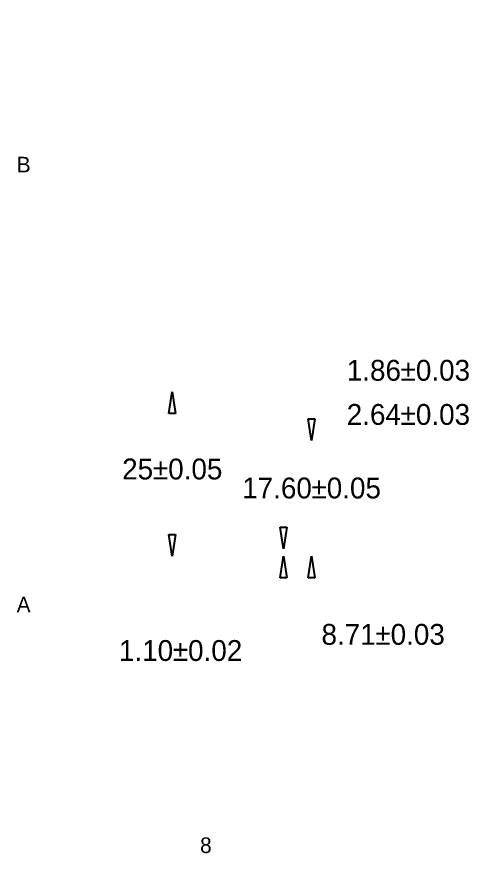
# Model space of a CAD drawing. Header units: millimetres. Extents: x 111 to 521, y 105 to 375.
# Drawn here: x 110.8 to 179.8, y 105.7 to 233.1 of the extents above; entities that cross this region are included whole.
import ezdxf

# ---------------------------------------------------------------- set-up
doc = ezdxf.new("R2010")
doc.units = ezdxf.units.MM
doc.layers.add('DrillDrawing', color=1, linetype='Continuous')

msp = doc.modelspace()

# ---------------------------------------------------------------- linework, layer by layer
at = {"layer": 'DrillDrawing'}
for p, q in [((134, 172.63), (134.51, 175.93)), ((134.51, 175.93), (135.02, 172.63)), ((135.02, 172.63), (134, 172.63)), ((155.75, 168.53), (155.24, 171.84)), ((155.24, 171.84), (156.26, 171.84)), ((156.26, 171.84), (155.75, 168.53)), ((134.51, 150.93), (134, 154.24)), ((134, 154.24), (135.02, 154.24)), ((135.02, 154.24), (134.51, 150.93)), ((151.5, 152.03), (150.99, 155.34)), ((150.99, 155.34), (152.01, 155.34)), ((152.01, 155.34), (151.5, 152.03)), ((150.99, 147.63), (151.5, 150.93)), ((151.5, 150.93), (152.01, 147.63)), ((155.24, 147.63), (155.75, 150.93)), ((155.75, 150.93), (156.26, 147.63)), ((152.01, 147.63), (150.99, 147.63)), ((156.26, 147.63), (155.24, 147.63))]:
    msp.add_line(p, q, dxfattribs=at)
at = {"layer": 'DrillDrawing', "const_width": 0.0038}
for points in [[(115.91, 109.96), (115.91, 370.31)], [(131.34, 175.93), (190.59, 175.93)], [(134.51, 166.53), (134.51, 175.93)], [(112.73, 175.05), (115.91, 175.05)], [(155.75, 168.53), (155.75, 174.88)], [(152.57, 168.53), (179.24, 168.53)], [(134.51, 150.93), (134.51, 161.49)], [(151.5, 152.03), (151.5, 158.38)], [(148.33, 152.03), (187.95, 152.03)], [(131.34, 150.93), (179.24, 150.93)], [(148.33, 150.93), (179.24, 150.93)], [(151.5, 136.37), (151.5, 150.93)], [(152.57, 150.93), (179.24, 150.93)], [(155.75, 144.58), (155.75, 150.93)], [(176.03, 138.83), (180.51, 138.83)], [(145.15, 136.37), (151.5, 136.37)], [(115.91, 109.96), (515.96, 109.96)], [(165.91, 107.8), (165.91, 109.96)]]:
    msp.add_lwpolyline(points, dxfattribs=at)
at = {"layer": 'DrillDrawing', "const_width": 0.0019}
for points in [[(131.34, 175.93, 1), (131.34, 175.93, 1)], [(134.51, 175.93, 1), (134.51, 175.93, 1)], [(112.73, 175.05, 1), (112.73, 175.05, 1)], [(115.91, 175.05, 1), (115.91, 175.05, 1)], [(155.75, 174.88, 1), (155.75, 174.88, 1)], [(152.57, 168.53, 1), (152.57, 168.53, 1)], [(155.75, 168.53, 1), (155.75, 168.53, 1)], [(179.24, 168.53, 1), (179.24, 168.53, 1)], [(134.51, 166.53, 1), (134.51, 166.53, 1)], [(134.51, 161.49, 1), (134.51, 161.49, 1)], [(151.5, 158.38, 1), (151.5, 158.38, 1)], [(148.33, 152.03, 1), (148.33, 152.03, 1)], [(151.5, 152.03, 1), (151.5, 152.03, 1)], [(131.34, 150.93, 1), (131.34, 150.93, 1)], [(134.51, 150.93, 1), (134.51, 150.93, 1)], [(148.33, 150.93, 1), (148.33, 150.93, 1)], [(151.5, 150.93, 1), (151.5, 150.93, 1)], [(152.57, 150.93, 1), (152.57, 150.93, 1)], [(155.75, 150.93, 1), (155.75, 150.93, 1)], [(179.24, 150.93, 1), (179.24, 150.93, 1)], [(179.24, 150.93, 1), (179.24, 150.93, 1)], [(179.24, 150.93, 1), (179.24, 150.93, 1)], [(155.75, 144.58, 1), (155.75, 144.58, 1)], [(176.03, 138.83, 1), (176.03, 138.83, 1)], [(145.15, 136.37, 1), (145.15, 136.37, 1)], [(151.5, 136.37, 1), (151.5, 136.37, 1)], [(151.5, 136.37, 1), (151.5, 136.37, 1)], [(115.91, 109.96, 1), (115.91, 109.96, 1)], [(115.91, 109.96, 1), (115.91, 109.96, 1)], [(165.91, 109.96, 1), (165.91, 109.96, 1)], [(165.91, 107.8, 1), (165.91, 107.8, 1)]]:
    msp.add_lwpolyline(points, format="xyb", close=True, dxfattribs=at)

# ---------------------------------------------------------------- texts
at = {"layer": 'DrillDrawing'}
for s, height, p in [('B', 2.38, (110.83, 209.36)), ('1.86', 3.175, (161.14, 177.64)), ('±0.03', 3.175, (169.35, 177.64)), ('2.64', 3.175, (161.14, 170.92)), ('±0.03', 3.175, (169.35, 170.92)), ('25', 3.175, (126.9, 162.61)), ('±0.05', 3.175, (131.59, 162.61)), ('17.60', 3.175, (145.2, 159.72)), ('±0.05', 3.175, (155.76, 159.72)), ('A', 2.38, (110.82, 142.37)), ('8.71', 3.175, (157.29, 137.43)), ('±0.03', 3.175, (165.5, 137.43)), ('1.10', 3.175, (126.41, 134.97)), ('±0.02', 3.175, (134.62, 134.97)), ('8', 2.38, (138.78, 105.72))]:
    msp.add_text(s, height=height, dxfattribs=at).set_placement(p)

doc.saveas('drawing.dxf')
